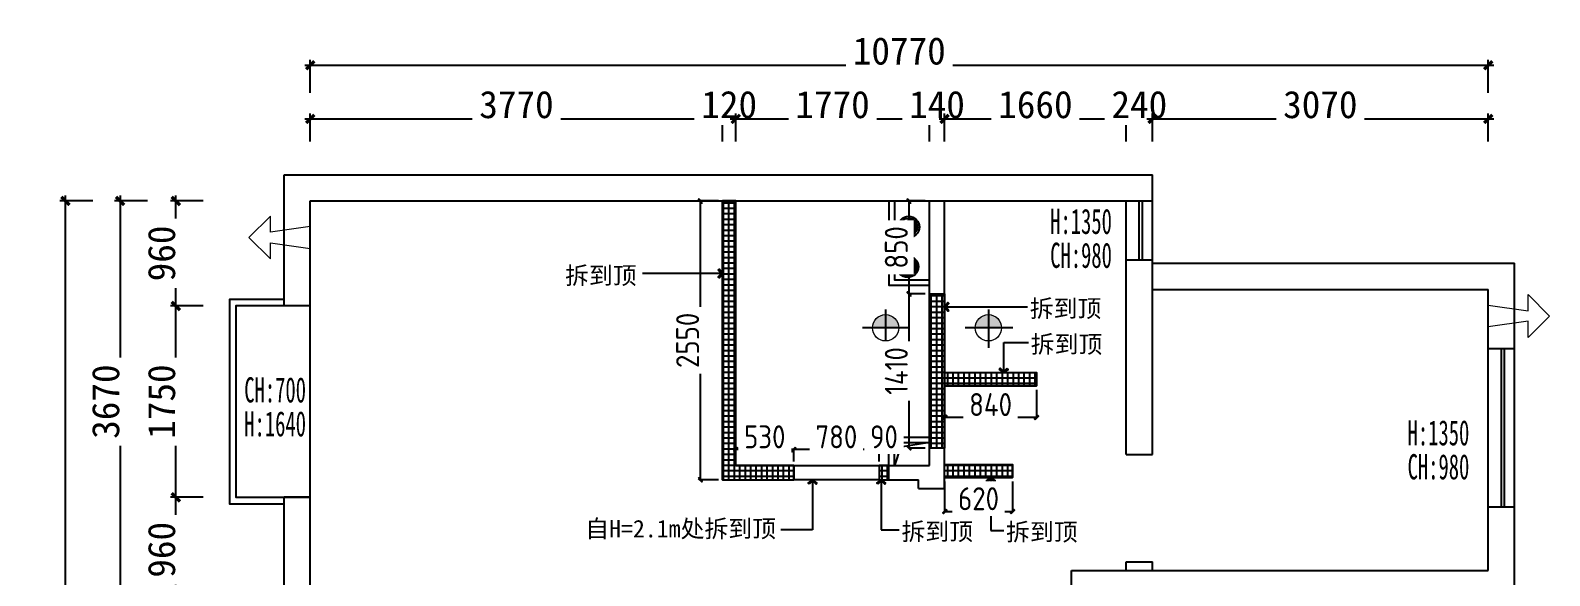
# Model space of a CAD drawing. Extents: x -74236 to 286982, y -14633 to 132816.
# Drawn here: x 65662 to 79553, y 111352 to 116338 of the extents above; entities that cross this region are included whole.
import ezdxf

# ---------------------------------------------------------------- set-up
doc = ezdxf.new("R2010")
doc.units = 0
doc.header["$LTSCALE"] = 10
doc.header["$MEASUREMENT"] = 0
doc.header["$PDSIZE"] = 5
for name, color, linetype in [('0内标注', 250, 'Continuous'), ('2改建拆', 1, 'Continuous'), ('图框', 4, 'Continuous')]:
    doc.layers.add(name, color=color, linetype=linetype)
doc.styles.get("Standard").update_dxf_attribs({"font": 'gbenor.shx', "bigfont": 'gbcbig.shx'})
doc.styles.add('仿宋', font='', dxfattribs={"width": 0.6, "height": 240})
doc.styles.add('宋体', font='')
doc.styles.get('仿宋').set_extended_font_data('SimSun')
doc.styles.get('宋体').set_extended_font_data('SimSun')
doc.dimstyles.new('1-50 顶面', dxfattribs={"dimscale": 50, "dimtxt": 2.8, "dimasz": 1.5, "dimexe": 1, "dimexo": 1, "dimgap": 0.1, "dimtad": 1, "dimdec": 0, "dimzin": 0, "dimdsep": 46, "dimtxsty": '宋体', "dimblk": 'ARCHTICK', "dimcen": 0, "dimdle": 1, "dimclrd": 8, "dimclre": 8, "dimclrt": 43, "dimadec": 0, "dimazin": 0, "dimtfac": 1, "dimtdec": 0, "dimtix": 1, "dimtmove": 1, "dimatfit": 0, "dimldrblk": 'BOXFILLED', "dimfxl": 5, "dimfxlon": 1, "dimtfill": 1, "dimtolj": 1, "dimtzin": 0, "dimlwd": -1, "dimlwe": -1, "dimarcsym": 1})
doc.dimstyles.new('wl20', dxfattribs={"dimscale": 60, "dimtxt": 1.8, "dimasz": 0.03, "dimexe": 0, "dimexo": 0.625, "dimgap": 0.2, "dimtad": 1, "dimdec": 0, "dimrnd": 0.05, "dimdsep": 46, "dimtxsty": 'Standard', "dimblk": 'BZ', "dimcen": 0.06, "dimclrd": 127, "dimclre": 127, "dimclrt": 1, "dimadec": 0, "dimazin": 0, "dimtfac": 1, "dimtdec": 0, "dimtix": 1, "dimtmove": 2, "dimatfit": 3, "dimldrblk": 'jt', "dimfxl": 1, "dimtvp": 1, "dimtfill": 1, "dimtolj": 1, "dimtzin": 0, "dimarcsym": 0})
pattern_1 = [(0, (0, 24511.735), (0, 50), []), (90, (0, 24511.735), (-50, 3e-15), [])]

# ---------------------------------------------------------------- blocks, each defined once
blk = doc.blocks.new('_ArchTick')
at = {"color": 0, "linetype": 'ByBlock', "const_width": 0.4}
blk.add_lwpolyline([(-0.5, -0.5), (0.5, 0.5)], dxfattribs=at)
blk = doc.blocks.new('*D258')
at = {"color": 8, "transparency": 16777216}
for p, q in [((66993, 111058), (66993, 112118)), ((67243, 112068), (66943, 112068)), ((67243, 111108), (66943, 111108))]:
    blk.add_line(p, q, dxfattribs=at)
at = {"layer": 'Defpoints', "color": 0, "transparency": 16777216}
for p in [(66993, 112068), (67337, 112068), (67337, 111108)]:
    blk.add_point(p, dxfattribs=at)
at = {"color": 8, "transparency": 16777216, "xscale": 75, "yscale": 75, "zscale": 75}
for p, rotation in [((66993, 112068), 90), ((66993, 111108), 270)]:
    blk.add_blockref('_ArchTick', p, dxfattribs=dict(at, rotation=rotation))
at = {"color": 43, "transparency": 16777216, "insert": (66863, 111588), "char_height": 250, "attachment_point": 5, "rotation": 90, "style": '宋体', "bg_fill": 3, "box_fill_scale": 1.25, "bg_fill_color": 256, "bg_fill_true_color": 13158600, "bg_fill_transparency": 0}
blk.add_mtext('\\A1;960', dxfattribs=at)
blk = doc.blocks.new('_BoxFilled')
at = {"color": 0, "linetype": 'ByBlock', "lineweight": -2}
blk.add_line((-0.5, 0), (-1, 0), dxfattribs=at)
at = {"color": 0, "linetype": 'ByBlock'}
blk.add_solid([(-0.5, 0.5), (0.5, 0.5), (-0.5, -0.5), (0.5, -0.5)], dxfattribs=at)
blk = doc.blocks.new('*D259')
at = {"color": 8, "transparency": 16777216}
for p, q in [((67243, 113818), (66943, 113818)), ((66993, 112018), (66993, 113868)), ((67243, 112068), (66943, 112068))]:
    blk.add_line(p, q, dxfattribs=at)
at = {"layer": 'Defpoints', "color": 0, "transparency": 16777216}
for p in [(66993, 113818), (67337, 113818), (67337, 112068)]:
    blk.add_point(p, dxfattribs=at)
at = {"color": 8, "transparency": 16777216, "xscale": 75, "yscale": 75, "zscale": 75}
for p, rotation in [((66993, 113818), 90), ((66993, 112068), 270)]:
    blk.add_blockref('_ArchTick', p, dxfattribs=dict(at, rotation=rotation))
at = {"color": 43, "transparency": 16777216, "insert": (66863, 112943), "char_height": 250, "attachment_point": 5, "rotation": 90, "style": '宋体', "bg_fill": 3, "box_fill_scale": 1.25, "bg_fill_color": 256, "bg_fill_true_color": 13158600, "bg_fill_transparency": 0}
blk.add_mtext('\\A1;1750', dxfattribs=at)
blk = doc.blocks.new('*D260')
at = {"color": 8, "transparency": 16777216}
for p, q in [((67243, 114778), (66943, 114778)), ((66993, 113768), (66993, 114828)), ((67243, 113818), (66943, 113818))]:
    blk.add_line(p, q, dxfattribs=at)
at = {"layer": 'Defpoints', "color": 0, "transparency": 16777216}
for p in [(66993, 114778), (67337, 114778), (67337, 113818)]:
    blk.add_point(p, dxfattribs=at)
at = {"color": 8, "transparency": 16777216, "xscale": 75, "yscale": 75, "zscale": 75}
for p, rotation in [((66993, 114778), 90), ((66993, 113818), 270)]:
    blk.add_blockref('_ArchTick', p, dxfattribs=dict(at, rotation=rotation))
at = {"color": 43, "transparency": 16777216, "insert": (66863, 114298), "char_height": 250, "attachment_point": 5, "rotation": 90, "style": '宋体', "bg_fill": 3, "box_fill_scale": 1.25, "bg_fill_color": 256, "bg_fill_true_color": 13158600, "bg_fill_transparency": 0}
blk.add_mtext('\\A1;960', dxfattribs=at)
blk = doc.blocks.new('*D261')
at = {"color": 8, "transparency": 16777216}
for p, q in [((68222, 115320), (68222, 115578)), ((71992, 115320), (71992, 115578)), ((68172, 115528), (72042, 115528))]:
    blk.add_line(p, q, dxfattribs=at)
at = {"layer": 'Defpoints', "color": 0, "transparency": 16777216}
for p in [(71992, 115528), (68222, 115270), (71992, 115270)]:
    blk.add_point(p, dxfattribs=at)
at = {"color": 8, "transparency": 16777216, "xscale": 75, "yscale": 75, "zscale": 75, "rotation": 180}
blk.add_blockref('_ArchTick', (68222, 115528), dxfattribs=at)
at = {"color": 8, "transparency": 16777216, "xscale": 75, "yscale": 75, "zscale": 75}
blk.add_blockref('_ArchTick', (71992, 115528), dxfattribs=at)
at = {"color": 43, "transparency": 16777216, "insert": (70107, 115658), "char_height": 250, "attachment_point": 5, "style": '宋体', "bg_fill": 3, "box_fill_scale": 1.25, "bg_fill_color": 256, "bg_fill_true_color": 13158600, "bg_fill_transparency": 0}
blk.add_mtext('\\A1;3770', dxfattribs=at)
blk = doc.blocks.new('*D262')
at = {"color": 8, "transparency": 16777216}
for p, q in [((71992, 115320), (71992, 115578)), ((72112, 115320), (72112, 115578)), ((71992, 115528), (71917, 115528)), ((71992, 115528), (72112, 115528)), ((72112, 115528), (72187, 115528))]:
    blk.add_line(p, q, dxfattribs=at)
at = {"layer": 'Defpoints', "color": 0, "transparency": 16777216}
for p in [(71992, 115270), (72112, 115270)]:
    blk.add_point(p, dxfattribs=at)
at = {"color": 8, "transparency": 16777216, "xscale": 75, "yscale": 75, "zscale": 75}
blk.add_blockref('_ArchTick', (71992, 115528), dxfattribs=at)
at = {"color": 8, "transparency": 16777216, "xscale": 75, "yscale": 75, "zscale": 75, "rotation": 180}
blk.add_blockref('_ArchTick', (72112, 115528), dxfattribs=at)
at = {"color": 43, "transparency": 16777216, "insert": (72052, 115658), "char_height": 250, "attachment_point": 5, "style": '宋体', "bg_fill": 3, "box_fill_scale": 1.25, "bg_fill_color": 256, "bg_fill_true_color": 13158600, "bg_fill_transparency": 0}
blk.add_mtext('\\A1;120', dxfattribs=at)
at = {"layer": 'Defpoints', "color": 0, "transparency": 16777216}
blk.add_point((72112, 115528), dxfattribs=at)
blk = doc.blocks.new('*D263')
at = {"color": 8, "transparency": 16777216}
for p, q in [((72112, 115320), (72112, 115578)), ((73882, 115320), (73882, 115578)), ((72062, 115528), (73932, 115528))]:
    blk.add_line(p, q, dxfattribs=at)
at = {"layer": 'Defpoints', "color": 0, "transparency": 16777216}
for p in [(73882, 115528), (72112, 115270), (73882, 115270)]:
    blk.add_point(p, dxfattribs=at)
at = {"color": 8, "transparency": 16777216, "xscale": 75, "yscale": 75, "zscale": 75, "rotation": 180}
blk.add_blockref('_ArchTick', (72112, 115528), dxfattribs=at)
at = {"color": 8, "transparency": 16777216, "xscale": 75, "yscale": 75, "zscale": 75}
blk.add_blockref('_ArchTick', (73882, 115528), dxfattribs=at)
at = {"color": 43, "transparency": 16777216, "insert": (72997, 115658), "char_height": 250, "attachment_point": 5, "style": '宋体', "bg_fill": 3, "box_fill_scale": 1.25, "bg_fill_color": 256, "bg_fill_true_color": 13158600, "bg_fill_transparency": 0}
blk.add_mtext('\\A1;1770', dxfattribs=at)
blk = doc.blocks.new('*D264')
at = {"color": 8, "transparency": 16777216}
for p, q in [((73882, 115320), (73882, 115578)), ((74022, 115320), (74022, 115578)), ((73882, 115528), (73807, 115528)), ((73882, 115528), (74022, 115528)), ((74022, 115528), (74097, 115528))]:
    blk.add_line(p, q, dxfattribs=at)
at = {"layer": 'Defpoints', "color": 0, "transparency": 16777216}
for p in [(73882, 115270), (74022, 115270)]:
    blk.add_point(p, dxfattribs=at)
at = {"color": 8, "transparency": 16777216, "xscale": 75, "yscale": 75, "zscale": 75}
blk.add_blockref('_ArchTick', (73882, 115528), dxfattribs=at)
at = {"color": 8, "transparency": 16777216, "xscale": 75, "yscale": 75, "zscale": 75, "rotation": 180}
blk.add_blockref('_ArchTick', (74022, 115528), dxfattribs=at)
at = {"color": 43, "transparency": 16777216, "insert": (73952, 115658), "char_height": 250, "attachment_point": 5, "style": '宋体', "bg_fill": 3, "box_fill_scale": 1.25, "bg_fill_color": 256, "bg_fill_true_color": 13158600, "bg_fill_transparency": 0}
blk.add_mtext('\\A1;140', dxfattribs=at)
at = {"layer": 'Defpoints', "color": 0, "transparency": 16777216}
blk.add_point((74022, 115528), dxfattribs=at)
blk = doc.blocks.new('*D265')
at = {"color": 8, "transparency": 16777216}
for p, q in [((74022, 115320), (74022, 115578)), ((75682, 115320), (75682, 115578)), ((73972, 115528), (75732, 115528))]:
    blk.add_line(p, q, dxfattribs=at)
at = {"layer": 'Defpoints', "color": 0, "transparency": 16777216}
for p in [(75682, 115528), (74022, 115270), (75682, 115270)]:
    blk.add_point(p, dxfattribs=at)
at = {"color": 8, "transparency": 16777216, "xscale": 75, "yscale": 75, "zscale": 75, "rotation": 180}
blk.add_blockref('_ArchTick', (74022, 115528), dxfattribs=at)
at = {"color": 8, "transparency": 16777216, "xscale": 75, "yscale": 75, "zscale": 75}
blk.add_blockref('_ArchTick', (75682, 115528), dxfattribs=at)
at = {"color": 43, "transparency": 16777216, "insert": (74852, 115658), "char_height": 250, "attachment_point": 5, "style": '宋体', "bg_fill": 3, "box_fill_scale": 1.25, "bg_fill_color": 256, "bg_fill_true_color": 13158600, "bg_fill_transparency": 0}
blk.add_mtext('\\A1;1660', dxfattribs=at)
blk = doc.blocks.new('*D266')
at = {"color": 8, "transparency": 16777216}
for p, q in [((75682, 115320), (75682, 115578)), ((75922, 115320), (75922, 115578)), ((75682, 115528), (75607, 115528)), ((75682, 115528), (75922, 115528)), ((75922, 115528), (75997, 115528))]:
    blk.add_line(p, q, dxfattribs=at)
at = {"layer": 'Defpoints', "color": 0, "transparency": 16777216}
for p in [(75682, 115270), (75922, 115270)]:
    blk.add_point(p, dxfattribs=at)
at = {"color": 8, "transparency": 16777216, "xscale": 75, "yscale": 75, "zscale": 75}
blk.add_blockref('_ArchTick', (75682, 115528), dxfattribs=at)
at = {"color": 8, "transparency": 16777216, "xscale": 75, "yscale": 75, "zscale": 75, "rotation": 180}
blk.add_blockref('_ArchTick', (75922, 115528), dxfattribs=at)
at = {"color": 43, "transparency": 16777216, "insert": (75802, 115658), "char_height": 250, "attachment_point": 5, "style": '宋体', "bg_fill": 3, "box_fill_scale": 1.25, "bg_fill_color": 256, "bg_fill_true_color": 13158600, "bg_fill_transparency": 0}
blk.add_mtext('\\A1;240', dxfattribs=at)
at = {"layer": 'Defpoints', "color": 0, "transparency": 16777216}
blk.add_point((75922, 115528), dxfattribs=at)
blk = doc.blocks.new('*D267')
at = {"color": 8, "transparency": 16777216}
for p, q in [((75922, 115320), (75922, 115578)), ((78992, 115320), (78992, 115578)), ((75872, 115528), (79042, 115528))]:
    blk.add_line(p, q, dxfattribs=at)
at = {"layer": 'Defpoints', "color": 0, "transparency": 16777216}
for p in [(78992, 115528), (75922, 115270), (78992, 115270)]:
    blk.add_point(p, dxfattribs=at)
at = {"color": 8, "transparency": 16777216, "xscale": 75, "yscale": 75, "zscale": 75, "rotation": 180}
blk.add_blockref('_ArchTick', (75922, 115528), dxfattribs=at)
at = {"color": 8, "transparency": 16777216, "xscale": 75, "yscale": 75, "zscale": 75}
blk.add_blockref('_ArchTick', (78992, 115528), dxfattribs=at)
at = {"color": 43, "transparency": 16777216, "insert": (77457, 115658), "char_height": 250, "attachment_point": 5, "style": '宋体', "bg_fill": 3, "box_fill_scale": 1.25, "bg_fill_color": 256, "bg_fill_true_color": 13158600, "bg_fill_transparency": 0}
blk.add_mtext('\\A1;3070', dxfattribs=at)
blk = doc.blocks.new('*D287')
at = {"color": 8, "transparency": 16777216}
for p, q in [((68172, 116018), (79042, 116018)), ((68222, 115768), (68222, 116068)), ((78992, 115768), (78992, 116068))]:
    blk.add_line(p, q, dxfattribs=at)
at = {"layer": 'Defpoints', "color": 0, "transparency": 16777216}
for p in [(78992, 116018), (68222, 115270), (78992, 115270)]:
    blk.add_point(p, dxfattribs=at)
at = {"color": 8, "transparency": 16777216, "xscale": 75, "yscale": 75, "zscale": 75, "rotation": 180}
blk.add_blockref('_ArchTick', (68222, 116018), dxfattribs=at)
at = {"color": 8, "transparency": 16777216, "xscale": 75, "yscale": 75, "zscale": 75}
blk.add_blockref('_ArchTick', (78992, 116018), dxfattribs=at)
at = {"color": 43, "transparency": 16777216, "insert": (73607, 116148), "char_height": 250, "attachment_point": 5, "style": '宋体', "bg_fill": 3, "box_fill_scale": 1.25, "bg_fill_color": 256, "bg_fill_true_color": 13158600, "bg_fill_transparency": 0}
blk.add_mtext('\\A1;10770', dxfattribs=at)
blk = doc.blocks.new('*D288')
at = {"color": 8, "transparency": 16777216}
for p, q in [((66732, 114778), (66432, 114778)), ((66482, 114828), (66482, 111058)), ((66732, 111108), (66432, 111108))]:
    blk.add_line(p, q, dxfattribs=at)
at = {"layer": 'Defpoints', "color": 0, "transparency": 16777216}
for p in [(67337, 114778), (66482, 111108), (67337, 111108)]:
    blk.add_point(p, dxfattribs=at)
at = {"color": 8, "transparency": 16777216, "xscale": 75, "yscale": 75, "zscale": 75}
for p, rotation in [((66482, 114778), 90), ((66482, 111108), 270)]:
    blk.add_blockref('_ArchTick', p, dxfattribs=dict(at, rotation=rotation))
at = {"color": 43, "transparency": 16777216, "insert": (66352, 112943), "char_height": 250, "attachment_point": 5, "rotation": 90, "style": '宋体', "bg_fill": 3, "box_fill_scale": 1.25, "bg_fill_color": 256, "bg_fill_true_color": 13158600, "bg_fill_transparency": 0}
blk.add_mtext('\\A1;3670', dxfattribs=at)
blk = doc.blocks.new('*D291')
at = {"color": 8, "transparency": 16777216}
for p, q in [((66232, 114778), (65932, 114778)), ((65982, 114828), (65982, 103638)), ((66232, 103688), (65932, 103688))]:
    blk.add_line(p, q, dxfattribs=at)
at = {"layer": 'Defpoints', "color": 0, "transparency": 16777216}
for p in [(67337, 114778), (65982, 103688), (67337, 103688)]:
    blk.add_point(p, dxfattribs=at)
at = {"color": 8, "transparency": 16777216, "xscale": 75, "yscale": 75, "zscale": 75}
for p, rotation in [((65982, 114778), 90), ((65982, 103688), 270)]:
    blk.add_blockref('_ArchTick', p, dxfattribs=dict(at, rotation=rotation))
at = {"color": 43, "transparency": 16777216, "insert": (65852, 109233), "char_height": 250, "attachment_point": 5, "rotation": 90, "style": '宋体', "bg_fill": 3, "box_fill_scale": 1.25, "bg_fill_color": 256, "bg_fill_true_color": 13158600, "bg_fill_transparency": 0}
blk.add_mtext('\\A1;11090', dxfattribs=at)
blk = doc.blocks.new('BZ')
at = {"layer": '图框', "linetype": 'Continuous'}
blk.add_hatch(color=2, dxfattribs=at).paths.add_polyline_path([(9.6, 6.5), (6.6, 9.4), (-10.5, -7.5), (-7.4, -10.7)])
blk.add_lwpolyline([(-7.4, -10.7), (9.6, 6.5), (6.6, 9.4), (-10.5, -7.5), (-7.4, -10.7)], dxfattribs=at)
blk = doc.blocks.new('jt')
at = {"layer": '图框', "linetype": 'Continuous'}
blk.add_hatch(color=2, dxfattribs=at).paths.add_polyline_path([(-22, 17.7), (-16.7, 22.2), (0, 0), (-16.7, -22), (-22, -17.6), (-5.7, 0)])
blk.add_lwpolyline([(-22, 17.7), (-16.7, 22.2), (0, 0), (-16.7, -22), (-22, -17.6), (-5.7, 0), (-22, 17.7)], dxfattribs=at)
blk = doc.blocks.new('*D442')
at = {"layer": '2改建拆', "color": 127, "lineweight": -2, "transparency": 16777216}
for p, q in [((71955, 114778), (71789, 114778)), ((71789, 112230), (71789, 114776)), ((71955, 112228), (71789, 112228))]:
    blk.add_line(p, q, dxfattribs=at)
at = {"layer": 'Defpoints', "color": 0, "transparency": 16777216}
for p in [(71789, 114778), (71992, 114778), (71992, 112228)]:
    blk.add_point(p, dxfattribs=at)
at = {"layer": '2改建拆', "color": 127, "lineweight": -2, "transparency": 16777216, "xscale": 1.8, "yscale": 1.8, "zscale": 1.8}
for p, rotation in [((71789, 114778), 90), ((71789, 112228), 270)]:
    blk.add_blockref('BZ', p, dxfattribs=dict(at, rotation=rotation))
at = {"layer": '2改建拆', "color": 1, "transparency": 16777216, "insert": (71672, 113503), "char_height": 210, "attachment_point": 5, "rotation": 90, "bg_fill": 3, "box_fill_scale": 1.25, "bg_fill_color": 256, "bg_fill_true_color": 13158600, "bg_fill_transparency": 0}
blk.add_mtext('\\A1;2550', dxfattribs=at)
blk = doc.blocks.new('*D443')
at = {"layer": '2改建拆', "color": 127, "lineweight": -2, "transparency": 16777216}
for p, q in [((72642, 112396), (72642, 112504)), ((73420, 112504), (72644, 112504)), ((73422, 112396), (73422, 112504))]:
    blk.add_line(p, q, dxfattribs=at)
at = {"layer": 'Defpoints', "color": 0, "transparency": 16777216}
for p in [(72642, 112504), (72642, 112358), (73422, 112358)]:
    blk.add_point(p, dxfattribs=at)
at = {"layer": '2改建拆', "color": 127, "lineweight": -2, "transparency": 16777216, "xscale": 1.8, "yscale": 1.8, "zscale": 1.8, "rotation": 180}
blk.add_blockref('BZ', (72642, 112504), dxfattribs=at)
at = {"layer": '2改建拆', "color": 127, "lineweight": -2, "transparency": 16777216, "xscale": 1.8, "yscale": 1.8, "zscale": 1.8}
blk.add_blockref('BZ', (73422, 112504), dxfattribs=at)
at = {"layer": '2改建拆', "color": 1, "transparency": 16777216, "insert": (73032, 112621), "char_height": 210, "attachment_point": 5, "bg_fill": 3, "box_fill_scale": 1.25, "bg_fill_color": 256, "bg_fill_true_color": 13158600, "bg_fill_transparency": 0}
blk.add_mtext('\\A1;780', dxfattribs=at)
blk = doc.blocks.new('*D444')
at = {"layer": '2改建拆', "color": 127, "lineweight": -2, "transparency": 16777216}
for p, q in [((73420, 112504), (73418, 112504)), ((73422, 112396), (73422, 112504)), ((73422, 112504), (73512, 112504)), ((73512, 112396), (73512, 112504)), ((73514, 112504), (73516, 112504))]:
    blk.add_line(p, q, dxfattribs=at)
at = {"layer": 'Defpoints', "color": 0, "transparency": 16777216}
for p in [(73422, 112358), (73512, 112358)]:
    blk.add_point(p, dxfattribs=at)
at = {"layer": '2改建拆', "color": 127, "lineweight": -2, "transparency": 16777216, "xscale": 1.8, "yscale": 1.8, "zscale": 1.8}
blk.add_blockref('BZ', (73422, 112504), dxfattribs=at)
at = {"layer": '2改建拆', "color": 127, "lineweight": -2, "transparency": 16777216, "xscale": 1.8, "yscale": 1.8, "zscale": 1.8, "rotation": 180}
blk.add_blockref('BZ', (73512, 112504), dxfattribs=at)
at = {"layer": '2改建拆', "color": 1, "transparency": 16777216, "insert": (73467, 112621), "char_height": 210, "attachment_point": 5, "bg_fill": 3, "box_fill_scale": 1.25, "bg_fill_color": 256, "bg_fill_true_color": 13158600, "bg_fill_transparency": 0}
blk.add_mtext('\\A1;90', dxfattribs=at)
at = {"layer": 'Defpoints', "color": 0, "transparency": 16777216}
blk.add_point((73512, 112504), dxfattribs=at)
blk = doc.blocks.new('*D445')
at = {"layer": '2改建拆', "color": 127, "lineweight": -2, "transparency": 16777216}
for p, q in [((72112, 112396), (72112, 112504)), ((72640, 112504), (72114, 112504)), ((72642, 112396), (72642, 112504))]:
    blk.add_line(p, q, dxfattribs=at)
at = {"layer": 'Defpoints', "color": 0, "transparency": 16777216}
for p in [(72112, 112358), (72642, 112358)]:
    blk.add_point(p, dxfattribs=at)
at = {"layer": '2改建拆', "color": 127, "lineweight": -2, "transparency": 16777216, "xscale": 1.8, "yscale": 1.8, "zscale": 1.8, "rotation": 180}
blk.add_blockref('BZ', (72112, 112504), dxfattribs=at)
at = {"layer": '2改建拆', "color": 127, "lineweight": -2, "transparency": 16777216, "xscale": 1.8, "yscale": 1.8, "zscale": 1.8}
blk.add_blockref('BZ', (72642, 112504), dxfattribs=at)
at = {"layer": '2改建拆', "color": 1, "transparency": 16777216, "insert": (72377, 112621), "char_height": 210, "attachment_point": 5, "bg_fill": 3, "box_fill_scale": 1.25, "bg_fill_color": 256, "bg_fill_true_color": 13158600, "bg_fill_transparency": 0}
blk.add_mtext('\\A1;530', dxfattribs=at)
at = {"layer": 'Defpoints', "color": 0, "transparency": 16777216}
blk.add_point((72112, 112504), dxfattribs=at)
blk = doc.blocks.new('*D446')
at = {"layer": '2改建拆', "color": 127, "lineweight": -2, "transparency": 16777216}
for p, q in [((73845, 113928), (73697, 113928)), ((73697, 112520), (73697, 113926)), ((73845, 112518), (73697, 112518))]:
    blk.add_line(p, q, dxfattribs=at)
at = {"layer": 'Defpoints', "color": 0, "transparency": 16777216}
for p in [(73697, 113928), (73882, 113928), (73882, 112518)]:
    blk.add_point(p, dxfattribs=at)
at = {"layer": '2改建拆', "color": 127, "lineweight": -2, "transparency": 16777216, "xscale": 1.8, "yscale": 1.8, "zscale": 1.8}
for p, rotation in [((73697, 113928), 90), ((73697, 112518), 270)]:
    blk.add_blockref('BZ', p, dxfattribs=dict(at, rotation=rotation))
at = {"layer": '2改建拆', "color": 1, "transparency": 16777216, "insert": (73580, 113223), "char_height": 210, "attachment_point": 5, "rotation": 90, "bg_fill": 3, "box_fill_scale": 1.25, "bg_fill_color": 256, "bg_fill_true_color": 13158600, "bg_fill_transparency": 0}
blk.add_mtext('\\A1;1410', dxfattribs=at)
blk = doc.blocks.new('*D447')
at = {"layer": '2改建拆', "color": 127, "lineweight": -2, "transparency": 16777216}
for p, q in [((73845, 114778), (73697, 114778)), ((73697, 113930), (73697, 114776)), ((73845, 113928), (73697, 113928))]:
    blk.add_line(p, q, dxfattribs=at)
at = {"layer": 'Defpoints', "color": 0, "transparency": 16777216}
for p in [(73697, 114778), (73882, 114778), (73882, 113928)]:
    blk.add_point(p, dxfattribs=at)
at = {"layer": '2改建拆', "color": 127, "lineweight": -2, "transparency": 16777216, "xscale": 1.8, "yscale": 1.8, "zscale": 1.8}
for p, rotation in [((73697, 114778), 90), ((73697, 113928), 270)]:
    blk.add_blockref('BZ', p, dxfattribs=dict(at, rotation=rotation))
at = {"layer": '2改建拆', "color": 1, "transparency": 16777216, "insert": (73580, 114353), "char_height": 210, "attachment_point": 5, "rotation": 90, "bg_fill": 3, "box_fill_scale": 1.25, "bg_fill_color": 256, "bg_fill_true_color": 13158600, "bg_fill_transparency": 0}
blk.add_mtext('\\A1;850', dxfattribs=at)
blk = doc.blocks.new('*D448')
at = {"layer": '2改建拆', "color": 127, "lineweight": -2, "transparency": 16777216}
for p, q in [((74022, 113051), (74022, 112799)), ((74862, 113051), (74862, 112799)), ((74860, 112799), (74024, 112799))]:
    blk.add_line(p, q, dxfattribs=at)
at = {"layer": 'Defpoints', "color": 0, "transparency": 16777216}
for p in [(74022, 113088), (74862, 113088), (74022, 112799)]:
    blk.add_point(p, dxfattribs=at)
at = {"layer": '2改建拆', "color": 127, "lineweight": -2, "transparency": 16777216, "xscale": 1.8, "yscale": 1.8, "zscale": 1.8, "rotation": 180}
blk.add_blockref('BZ', (74022, 112799), dxfattribs=at)
at = {"layer": '2改建拆', "color": 127, "lineweight": -2, "transparency": 16777216, "xscale": 1.8, "yscale": 1.8, "zscale": 1.8}
blk.add_blockref('BZ', (74862, 112799), dxfattribs=at)
at = {"layer": '2改建拆', "color": 1, "transparency": 16777216, "insert": (74442, 112916), "char_height": 210, "attachment_point": 5, "bg_fill": 3, "box_fill_scale": 1.25, "bg_fill_color": 256, "bg_fill_true_color": 13158600, "bg_fill_transparency": 0}
blk.add_mtext('\\A1;840', dxfattribs=at)
blk = doc.blocks.new('*D449')
at = {"layer": '2改建拆', "color": 127, "lineweight": -2, "transparency": 16777216}
for p, q in [((74022, 112211), (74022, 111938)), ((74642, 112211), (74642, 111938)), ((74024, 111938), (74640, 111938))]:
    blk.add_line(p, q, dxfattribs=at)
at = {"layer": 'Defpoints', "color": 0, "transparency": 16777216}
for p in [(74022, 112248), (74642, 112248), (74642, 111938)]:
    blk.add_point(p, dxfattribs=at)
at = {"layer": '2改建拆', "color": 127, "lineweight": -2, "transparency": 16777216, "xscale": 1.8, "yscale": 1.8, "zscale": 1.8, "rotation": 180}
blk.add_blockref('BZ', (74022, 111938), dxfattribs=at)
at = {"layer": '2改建拆', "color": 127, "lineweight": -2, "transparency": 16777216, "xscale": 1.8, "yscale": 1.8, "zscale": 1.8}
blk.add_blockref('BZ', (74642, 111938), dxfattribs=at)
at = {"layer": '2改建拆', "color": 1, "transparency": 16777216, "insert": (74332, 112055), "char_height": 210, "attachment_point": 5, "bg_fill": 3, "box_fill_scale": 1.25, "bg_fill_color": 256, "bg_fill_true_color": 13158600, "bg_fill_transparency": 0}
blk.add_mtext('\\A1;620', dxfattribs=at)

msp = doc.modelspace()

# ---------------------------------------------------------------- hatches: boundary and pattern name
at = {"ltscale": 3}
for points in [[(73692.5, 114619.4), (73692.5, 114459, 0.4142136), (73772.7, 114539.2, 0.4142136)], [(73684.6, 114256.2), (73684.6, 114095.8, 0.4142136), (73764.8, 114176, 0.4142136)]]:
    msp.add_hatch(color=251, dxfattribs=at).paths.add_polyline_path(points)
at = {"lineweight": 5}
for points in [[(73482, 113738.4, 0.4142136), (73361.7, 113618), (73602.4, 113618, 0.4142136)], [(74422, 113738.4, 0.4142136), (74301.7, 113618), (74542.4, 113618, 0.4142136)]]:
    msp.add_hatch(color=251, dxfattribs=at).paths.add_polyline_path(points)
at = {"layer": '2改建拆'}
h = msp.add_hatch(dxfattribs=at)
h.set_pattern_fill('_USER', color=253, scale=50, double=1, pattern_type=0)
h.set_pattern_definition(pattern_1)
h.paths.add_polyline_path([(71992, 114778), (71992, 112228), (72642, 112228), (72642, 112358), (72112, 112358), (72112, 114778)])
h = msp.add_hatch(dxfattribs=at)
h.set_pattern_fill('_USER', color=253, scale=50, double=1, pattern_type=0)
h.set_pattern_definition(pattern_1)
h.paths.add_polyline_path([(73882, 113928), (74022, 113928), (74022, 112518), (73882, 112518)])
h = msp.add_hatch(dxfattribs=at)
h.set_pattern_fill('_USER', color=253, scale=50, double=1, pattern_type=0)
h.set_pattern_definition(pattern_1)
h.paths.add_polyline_path([(74022, 113208), (74862, 113208), (74862, 113088), (74022, 113088)])
h = msp.add_hatch(dxfattribs=at)
h.set_pattern_fill('_USER', color=253, scale=50, double=1, pattern_type=0)
h.set_pattern_definition(pattern_1)
h.paths.add_polyline_path([(73512, 112358), (73422, 112358), (73422, 112228), (73512, 112228)])
h = msp.add_hatch(dxfattribs=at)
h.set_pattern_fill('_USER', color=253, scale=50, double=1, pattern_type=0)
h.set_pattern_definition(pattern_1)
h.paths.add_polyline_path([(74022, 112368), (74642, 112368), (74642, 112248), (74022, 112248)])

# ---------------------------------------------------------------- linework, layer by layer
at = {"color": 255}
for p, q in [((67982, 115018), (75922, 115018)), ((67982, 113818), (67982, 115018)), ((75922, 112458), (75922, 115018)), ((68222, 114778), (75682, 114778)), ((68222, 107738), (68222, 114778)), ((71992, 112228), (71992, 114778)), ((72112, 112358), (72112, 114778)), ((73882, 112358), (73882, 114778)), ((74022, 112148), (74022, 114778)), ((75682, 112458), (75682, 114778)), ((75682, 114778), (75922, 114778)), ((75682, 114238), (75922, 114238)), ((75922, 114208), (79232, 114208)), ((79232, 113428), (79232, 114208)), ((75922, 113968), (78992, 113968)), ((78992, 111398), (78992, 113968)), ((79232, 111398), (79232, 113968)), ((68222, 113818), (67982, 113818)), ((78992, 113428), (79232, 113428)), ((74022, 113208), (74862, 113208)), ((74022, 113088), (74862, 113088)), ((74862, 113088), (74862, 113208)), ((75682, 112458), (75922, 112458)), ((72112, 112358), (72642, 112358)), ((72642, 112358), (72642, 112228)), ((73422, 112358), (73882, 112358)), ((73422, 112358), (73422, 112228)), ((74022, 112368), (74642, 112368)), ((74022, 112248), (74642, 112248)), ((74642, 112248), (74642, 112368)), ((71992, 112228), (72642, 112228)), ((73422, 112228), (73782, 112228)), ((73782, 112148), (73782, 112228)), ((73782, 112148), (74022, 112148)), ((67982, 107498), (67982, 112068)), ((68222, 112068), (67982, 112068)), ((79232, 111978), (78992, 111978)), ((79232, 111158), (79232, 111978)), ((75682, 111478), (75922, 111478)), ((75682, 111398), (75682, 111478)), ((75922, 111398), (75922, 111478)), ((75182, 111398), (78992, 111398)), ((75182, 109488), (75182, 111398))]:
    msp.add_line(p, q, dxfattribs=at)
at = {"color": 144}
for p, q in [((75802, 114238), (75802, 114778)), ((75832, 114238), (75832, 114778)), ((79112, 111978), (79112, 113428)), ((79142, 111978), (79142, 113428))]:
    msp.add_line(p, q, dxfattribs=at)
at = {"color": 251, "ltscale": 3}
for p, q in [((73692.5, 114459), (73692.5, 114619.4)), ((73684.6, 114095.8), (73684.6, 114256.2))]:
    msp.add_line(p, q, dxfattribs=at)
at = {"color": 8}
for p, q in [((73482, 113785.3), (73482, 113433.8)), ((74422, 113785.3), (74422, 113433.8)), ((73704.8, 113618), (73270.3, 113618)), ((74644.8, 113618), (74210.3, 113618))]:
    msp.add_line(p, q, dxfattribs=at)
at = {"color": 251, "lineweight": 5}
for p, q in [((73361.7, 113618), (73602.4, 113618)), ((74301.7, 113618), (74542.4, 113618))]:
    msp.add_line(p, q, dxfattribs=at)
at = {"color": 255}
for points in [[(73512, 114778), (73512, 114008), (73882, 114008)], [(73562, 114778), (73562, 114058), (73882, 114058)], [(73512, 112358), (73512, 112618), (73882, 112618)], [(73562, 112358), (73562, 112568), (73882, 112568)], [(73882, 112568), (73619.3, 112526.7), (73562, 112358)]]:
    msp.add_lwpolyline(points, dxfattribs=at)
at = {"color": 251, "lineweight": 5}
for points in [[(68222, 114543.7), (67856.8, 114491.7), (67856.8, 114639.6), (67660.6, 114443.7), (67856.8, 114247.7), (67856.8, 114395.7), (68222, 114343.6)], [(78992, 113825.6), (79357.2, 113773.6), (79357.2, 113921.5), (79553.4, 113725.6), (79357.2, 113529.6), (79357.2, 113677.6), (78992, 113625.5)]]:
    msp.add_lwpolyline(points, dxfattribs=at)
at = {"color": 144}
for points in [[(67982, 113878), (67482, 113878), (67482, 112008), (67982, 112008)], [(68222, 113818), (67542, 113818), (67542, 112068), (68222, 112068)]]:
    msp.add_lwpolyline(points, dxfattribs=at)
at = {"color": 251, "ltscale": 3}
for centre, radius in [((73692.5, 114539.2), 98), ((73692.5, 114539.2), 80.2), ((73684.6, 114176), 98), ((73684.6, 114176), 80.2)]:
    msp.add_circle(centre, radius, dxfattribs=at)
at = {"color": 251, "lineweight": 5}
for centre in [(73482, 113618), (74422, 113618)]:
    msp.add_circle(centre, 120.3, dxfattribs=at)
at = {"layer": '2改建拆', "color": 0}
msp.add_line((79112, 111978), (79112, 113428), dxfattribs=at)
msp.add_line((79112, 111978), (79112, 113428), dxfattribs=at)
at = {"layer": '2改建拆', "color": 255}
msp.add_lwpolyline([(71992, 114778), (71992, 112228), (72642, 112228), (72642, 112358), (72112, 112358), (72112, 114778), (71992, 114778)], dxfattribs=at)
for points in [[(73882, 113928), (74022, 113928), (74022, 112518), (73882, 112518)], [(74022, 113208), (74862, 113208), (74862, 113088), (74022, 113088)], [(72642, 112358), (73422, 112358), (73422, 112228), (72642, 112228)], [(73512, 112358), (73422, 112358), (73422, 112228), (73512, 112228)], [(74022, 112368), (74642, 112368), (74642, 112248), (74022, 112248)]]:
    msp.add_lwpolyline(points, close=True, dxfattribs=at)

# ---------------------------------------------------------------- texts
at = {"layer": '0内标注', "color": 251, "style": '仿宋', "width": 0.6}
for s, p in [('H:1350', (74987.1, 114476.2)), ('CH:980', (74987.1, 114166)), ('CH:700', (67618.2, 112935.2)), ('H:1640', (67618.2, 112625)), ('H:1350', (78255, 112542.7)), ('CH:980', (78255, 112232.4))]:
    msp.add_text(s, height=230.4, dxfattribs=at).set_placement(p)
at = {"layer": '2改建拆', "color": 0, "char_height": 160}
for s, insert, width, attachment_point in [('{\\fSimSun|b0|i0|c134|p2;\\C2;拆到顶}', (70551.1, 113998.5), 1319.801, 7), ('{\\fSimSun|b0|i0|c134|p2;\\C2;拆到顶}', (74800, 113696.9), 1319.801, 7), ('{\\fSimSun|b0|i0|c134|p2;\\C2;拆到顶}', (74808.8, 113370.3), 1319.801, 7), ('{\\fSimSun|b0|i0|c134|p2;\\C2;自H=2.1m处拆到顶}', (72480, 111683.4), 2671.156, 9), ('{\\fSimSun|b0|i0|c134|p2;\\C2;拆到顶}', (73626.8, 111657), 1319.801, 7), ('{\\fSimSun|b0|i0|c134|p2;\\C2;拆到顶}', (74583.2, 111653.6), 1319.801, 7)]:
    msp.add_mtext(s, dxfattribs=dict(at, insert=insert, width=width, attachment_point=attachment_point))

# ---------------------------------------------------------------- dimensions: what is measured, and where the dimension line sits
at = {"color": 255}
dim = msp.add_linear_dim(base=(71992, 115528.1), p1=(68222, 115270.3), p2=(71992, 115270.3), dimstyle='1-50 顶面', override={"dimtxt": 5, "dimtad": 2}, dxfattribs=at)
dim.commit()
dim.dimension.update_dxf_attribs({"geometry": '*D261', "text_midpoint": (70107, 115658.1)})
dim = msp.add_linear_dim(base=(66992.8, 112068), p1=(67336.9, 111108), p2=(67336.9, 112068), angle=270, dimstyle='1-50 顶面', override={"dimtxt": 5, "dimtad": 2}, dxfattribs=at)
dim.commit()
dim.dimension.update_dxf_attribs({"geometry": '*D258', "text_midpoint": (66862.8, 111588)})

# ---------------------------------------------------------------- leaders
at = {"layer": '2改建拆', "color": 255}
for points in [[(71992, 114114.4), (71260.4, 114114.4)], [(74022, 113809), (74779.6, 113809)], [(74562.7, 113208), (74562.7, 113482.3), (74788.4, 113482.3)], [(74443.7, 112248), (74443.7, 111765.7), (74562.7, 111765.7)], [(72814.7, 112228), (72814.7, 111771.1), (72525.4, 111771.1)], [(73442, 112228), (73442, 111769.1), (73606.4, 111769.1)]]:
    msp.add_leader(points, dimstyle='wl20', override={"dimtxt": 4, "dimgap": 0.2, "dimtad": 0, "dimfxl": 300, "dimfxlon": 1, "dimarcsym": 1}, dxfattribs=at)

# ---------------------------------------------------------------- next in the draw order: dimensions: what is measured, and where the dimension line sits
at = {"color": 255}
dim = msp.add_linear_dim(base=(72112, 115528.1), p1=(71992, 115270.3), p2=(72112, 115270.3), dimstyle='1-50 顶面', override={"dimtxt": 5, "dimtad": 2}, dxfattribs=at)
dim.commit()
dim.dimension.update_dxf_attribs({"geometry": '*D262', "text_midpoint": (72052, 115658.1)})
dim = msp.add_linear_dim(base=(66992.8, 113818), p1=(67336.9, 112068), p2=(67336.9, 113818), angle=270, dimstyle='1-50 顶面', override={"dimtxt": 5, "dimtad": 2}, dxfattribs=at)
dim.commit()
dim.dimension.update_dxf_attribs({"geometry": '*D259', "text_midpoint": (66862.8, 112943)})
at = {"layer": '2改建拆', "color": 255}
dim = msp.add_linear_dim(base=(71789.4, 114778), p1=(71992, 112228), p2=(71992, 114778), angle=90, dimstyle='wl20', override={"dimtxt": 3.5, "dimfxl": 300, "dimfxlon": 1, "dimarcsym": 1}, dxfattribs=at)
dim.commit()
dim.dimension.update_dxf_attribs({"geometry": '*D442', "text_midpoint": (71672.4, 113503)})
for base, p1, p2, picture, middle in [((74022, 112799), (74862, 113088), (74022, 113088), '*D448', (74442, 112916)), ((72642, 112503.5), (73422, 112358), (72642, 112358), '*D443', (73032, 112620.5)), ((74642, 111938.3), (74022, 112248), (74642, 112248), '*D449', (74332, 112055.3))]:
    dim = msp.add_linear_dim(base=base, p1=p1, p2=p2, dimstyle='wl20', override={"dimtxt": 3.5, "dimfxl": 300, "dimfxlon": 1, "dimarcsym": 1}, dxfattribs=at)
    dim.commit()
    dim.dimension.update_dxf_attribs({"geometry": picture, "text_midpoint": middle})

# ---------------------------------------------------------------- next in the draw order: dimensions: what is measured, and where the dimension line sits
at = {"color": 255}
dim = msp.add_linear_dim(base=(73882, 115528.1), p1=(72112, 115270.3), p2=(73882, 115270.3), dimstyle='1-50 顶面', override={"dimtxt": 5, "dimtad": 2}, dxfattribs=at)
dim.commit()
dim.dimension.update_dxf_attribs({"geometry": '*D263', "text_midpoint": (72997, 115658.1)})
dim = msp.add_linear_dim(base=(66992.8, 114778), p1=(67336.9, 113818), p2=(67336.9, 114778), angle=270, dimstyle='1-50 顶面', override={"dimtxt": 5, "dimtad": 2}, dxfattribs=at)
dim.commit()
dim.dimension.update_dxf_attribs({"geometry": '*D260', "text_midpoint": (66862.8, 114298)})
at = {"layer": '2改建拆', "color": 255}
for base, p1, p2, picture, middle in [((72112, 112503.5), (72642, 112358), (72112, 112358), '*D445', (72377, 112620.5)), ((73512, 112503.5), (73422, 112358), (73512, 112358), '*D444', (73467, 112620.5))]:
    dim = msp.add_linear_dim(base=base, p1=p1, p2=p2, dimstyle='wl20', override={"dimtxt": 3.5, "dimfxl": 300, "dimfxlon": 1, "dimarcsym": 1}, dxfattribs=at)
    dim.commit()
    dim.dimension.update_dxf_attribs({"geometry": picture, "text_midpoint": middle})

# ---------------------------------------------------------------- next in the draw order: dimensions: what is measured, and where the dimension line sits
at = {"color": 255}
dim = msp.add_linear_dim(base=(74022, 115528.1), p1=(73882, 115270.3), p2=(74022, 115270.3), dimstyle='1-50 顶面', override={"dimtxt": 5, "dimtad": 2}, dxfattribs=at)
dim.commit()
dim.dimension.update_dxf_attribs({"geometry": '*D264', "text_midpoint": (73952, 115658.1)})
dim = msp.add_linear_dim(base=(66482, 111108), p1=(67336.9, 114778), p2=(67336.9, 111108), angle=90, dimstyle='1-50 顶面', override={"dimtxt": 5, "dimtad": 2}, dxfattribs=at)
dim.commit()
dim.dimension.update_dxf_attribs({"geometry": '*D288', "text_midpoint": (66352, 112943)})
at = {"layer": '2改建拆', "color": 255}
dim = msp.add_linear_dim(base=(73696.6, 113928), p1=(73882, 112518), p2=(73882, 113928), angle=90, dimstyle='wl20', override={"dimtxt": 3.5, "dimfxl": 300, "dimfxlon": 1, "dimarcsym": 1}, dxfattribs=at)
dim.commit()
dim.dimension.update_dxf_attribs({"geometry": '*D446', "text_midpoint": (73579.6, 113223)})

# ---------------------------------------------------------------- next in the draw order: dimensions: what is measured, and where the dimension line sits
at = {"color": 255}
dim = msp.add_linear_dim(base=(75682, 115528.1), p1=(74022, 115270.3), p2=(75682, 115270.3), dimstyle='1-50 顶面', override={"dimtxt": 5, "dimtad": 2}, dxfattribs=at)
dim.commit()
dim.dimension.update_dxf_attribs({"geometry": '*D265', "text_midpoint": (74852, 115658.1)})
dim = msp.add_linear_dim(base=(65982, 103688), p1=(67336.9, 114778), p2=(67336.9, 103688), angle=90, dimstyle='1-50 顶面', override={"dimtxt": 5, "dimtad": 2}, dxfattribs=at)
dim.commit()
dim.dimension.update_dxf_attribs({"geometry": '*D291', "text_midpoint": (65852, 109233)})
at = {"layer": '2改建拆', "color": 255}
dim = msp.add_linear_dim(base=(73696.6, 114778), p1=(73882, 113928), p2=(73882, 114778), angle=90, dimstyle='wl20', override={"dimtxt": 3.5, "dimfxl": 300, "dimfxlon": 1, "dimarcsym": 1}, dxfattribs=at)
dim.commit()
dim.dimension.update_dxf_attribs({"geometry": '*D447', "text_midpoint": (73579.6, 114353)})

# ---------------------------------------------------------------- next in the draw order: dimensions: what is measured, and where the dimension line sits
at = {"color": 255}
dim = msp.add_linear_dim(base=(75922, 115528.1), p1=(75682, 115270.3), p2=(75922, 115270.3), dimstyle='1-50 顶面', override={"dimtxt": 5, "dimtad": 2}, dxfattribs=at)
dim.commit()
dim.dimension.update_dxf_attribs({"geometry": '*D266', "text_midpoint": (75802, 115658.1)})

# ---------------------------------------------------------------- next in the draw order: dimensions: what is measured, and where the dimension line sits
dim = msp.add_linear_dim(base=(78992, 115528.1), p1=(75922, 115270.3), p2=(78992, 115270.3), dimstyle='1-50 顶面', override={"dimtxt": 5, "dimtad": 2}, dxfattribs=at)
dim.commit()
dim.dimension.update_dxf_attribs({"geometry": '*D267', "text_midpoint": (77457, 115658.1)})

# ---------------------------------------------------------------- next in the draw order: dimensions: what is measured, and where the dimension line sits
dim = msp.add_linear_dim(base=(78992, 116018), p1=(68222, 115270.3), p2=(78992, 115270.3), dimstyle='1-50 顶面', override={"dimtxt": 5, "dimtad": 2}, dxfattribs=at)
dim.commit()
dim.dimension.update_dxf_attribs({"geometry": '*D287', "text_midpoint": (73607, 116148)})

doc.saveas('drawing.dxf')
